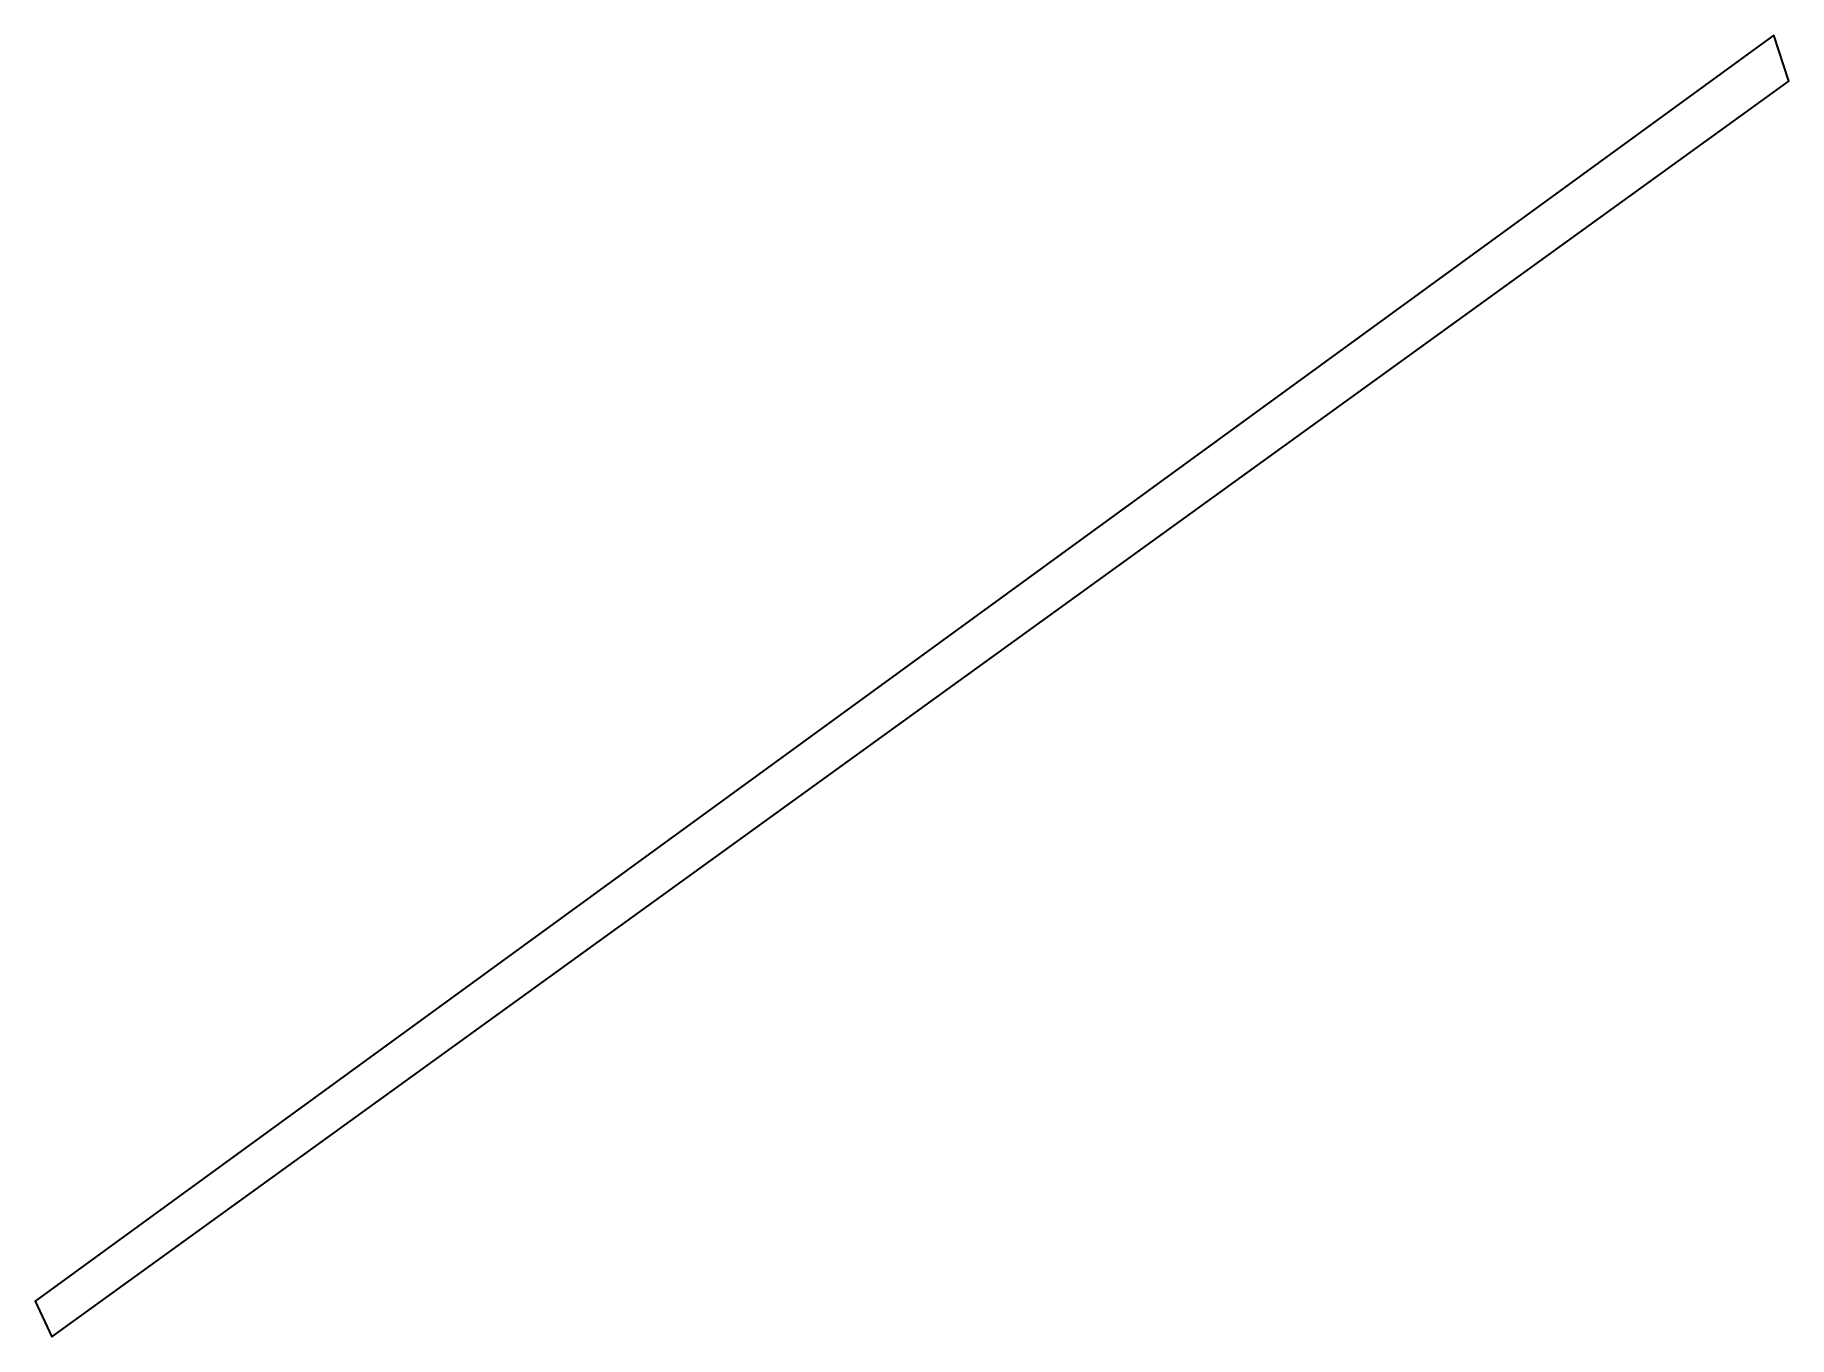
# Model space of a CAD drawing. Extents: x 613901 to 614002, y 646671 to 646746.
import ezdxf

# ---------------------------------------------------------------- set-up
doc = ezdxf.new("R2010")
doc.units = 0
doc.layers.add('_PARCELA_NOU_feb2025', color=50, linetype='Continuous')

msp = doc.modelspace()

# ---------------------------------------------------------------- linework, layer by layer
at = {"layer": '_PARCELA_NOU_feb2025'}
msp.add_lwpolyline([(614000.65, 646745.67), (613900.98, 646673.05), (613901.93, 646671), (614001.52, 646743.02)], close=True, dxfattribs=at)

doc.saveas('drawing.dxf')
